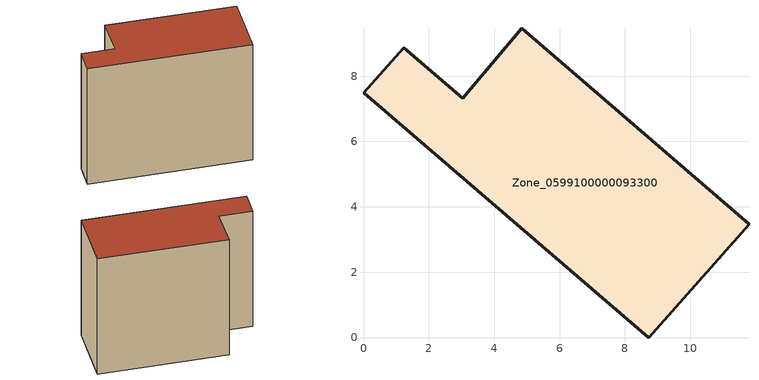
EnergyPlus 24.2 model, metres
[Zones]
Zone_0599100000093300
 floor ground (C_G): 8.74,0 0,7.5 1.24,8.87 3.04,7.32 4.84,9.46 11.8,3.47 z0
 wall outside (C_F): 3.04,7.32 1.24,8.87 0,7.5 8.74,0 11.8,3.47 4.84,9.46 3.04,7.32 z0:9.53
 roof outside (C_R): 11.8,3.47 4.84,9.46 3.04,7.32 1.24,8.87 0,7.5 8.74,0 z9.53
[BUILDING]
Pand.0599100000093300: North Axis=0; Terrain=City; Loads Convergence Tolerance Value=0.04; Temperature Convergence Tolerance Value=0.4; Solar Distribution=FullExterior; Maximum Number of Warmup Days=25; Minimum Number of Warmup Days=1
[Site:Location]
Rotterdam.The.Hague.AP_ZH_NLD Design_Conditions: Latitude=51.96; Longitude=4.45; Time Zone=1; Elevation=-4.5
[SITE:GROUNDTEMPERATURE:BUILDINGSURFACE]
18, 18, 18, 18, 18, 18, 18, 18, 18, 18, 18, 18
[MATERIAL] Thermal Absorptance=0.9; Solar Absorptance=0.7; Visible Absorptance=0.7
Name | Roughness | Thickness | Conductivity | Density | Specific Heat
G.TI.1946 | MediumSmooth | 0.15 | 1 | 540 | 1210
F.TI.1946 | Rough | 0.3 | 0.857143 | 1920 | 840
R.TI.1946 | MediumRough | 0.2 | 0.1 | 1500 | 1000
[CONSTRUCTION]
C_G: G.TI.1946
C_F: F.TI.1946
C_R: R.TI.1946
[ZONE]
Zone_0599100000093300: Type=1; Multiplier=1; Ceiling Height=Autocalculate; Volume=Autocalculate; Floor Area=autocalculate; Part of Total Floor Area=Yes
[ZONEINFILTRATION:DESIGNFLOWRATE]
Infil_Zone_0599100000093300: Zone or ZoneList or Space or SpaceList=Zone_0599100000093300; Schedule=AlwaysOn; Design Flow Rate Calculation Method=Flow/Area; Flow Rate per Floor Area=0.003; Constant Term Coefficient=1; Temperature Term Coefficient=0; Velocity Term Coefficient=0; Velocity Squared Term Coefficient=0
[HVACTEMPLATE:ZONE:IDEALLOADSAIRSYSTEM]
Zone_0599100000093300: Maximum Heating Supply Air Temperature=50; Minimum Cooling Supply Air Temperature=13; Maximum Heating Supply Air Humidity Ratio=0.0156; Minimum Cooling Supply Air Humidity Ratio=0.0077; Heating Limit=NoLimit; Cooling Limit=NoLimit; Dehumidification Control Type=ConstantSensibleHeatRatio; Cooling Sensible Heat Ratio=0.7; Dehumidification Setpoint=60; Humidification Control Type=None; Humidification Setpoint=30; Outdoor Air Method=None; Outdoor Air Flow Rate per Person=0.00944; Outdoor Air Flow Rate per Zone Floor Area=0; Outdoor Air Flow Rate per Zone=0; Demand Controlled Ventilation Type=None; Outdoor Air Economizer Type=NoEconomizer; Heat Recovery Type=None; Sensible Heat Recovery Effectiveness=0.7; Latent Heat Recovery Effectiveness=0.65
[ZONECONTROL:THERMOSTAT]
ThermostatControl_Zone_0599100000093300: Zone or ZoneList=Zone_0599100000093300; Control Type Schedule=DualSetpointControlType; Control 1=Thermostat_Zone_0599100000093300; Temperature Difference Between Cutout And Setpoint=0
[THERMOSTATSETPOINT:DUALSETPOINT]
Thermostat_Zone_0599100000093300: Heating Setpoint Temperature Schedule=HeatingSetpoint_Zone_0599100000093300; Cooling Setpoint Temperature Schedule=CoolingSetpoint_Zone_0599100000093300
[SCHEDULE:COMPACT]
HeatingSetpoint_Zone_0599100000093300: Through: 12/31, For: AllDays, Until: 24:00, 21
CoolingSetpoint_Zone_0599100000093300: Through: 12/31, For: AllDays, Until: 24:00, 24
DualSetpointControlType: Through: 12/31, For: AllDays, Until: 24:00, 4
AlwaysOn: Through: 12/31, For: AllDays, Until: 24:00, 1
